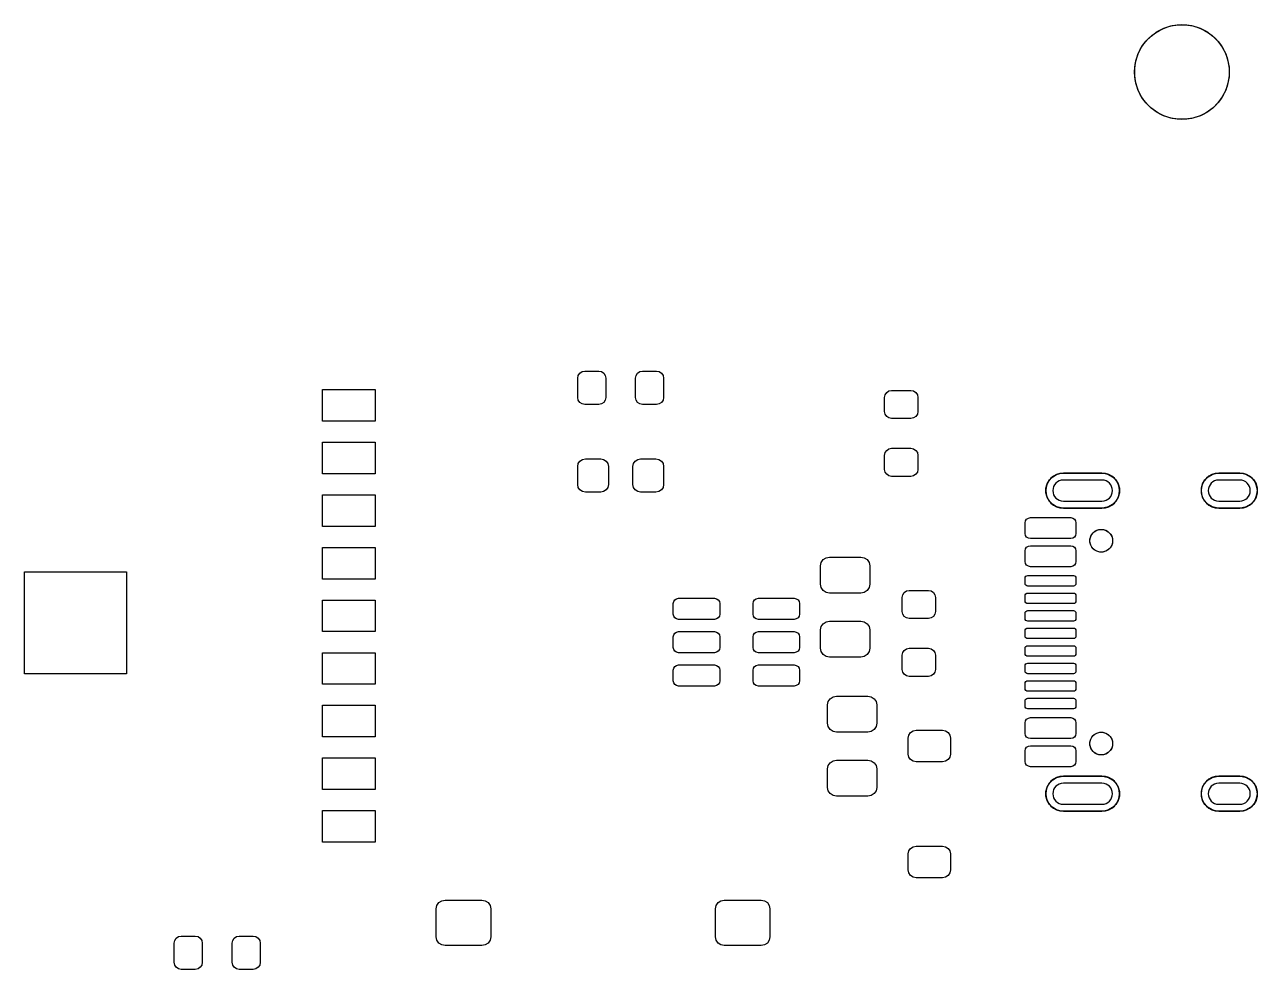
# Model space of a CAD drawing. Header units: millimetres. Extents: x 102 to 178.7, y -160.9 to -102.2.
# Drawn here: x 143.51 to 178.65, y -129.07 to -102.15 of the extents above; entities that cross this region are included whole.
import ezdxf

# ---------------------------------------------------------------- set-up
doc = ezdxf.new("R2010")
doc.units = ezdxf.units.MM
doc.layers.add('F.Mask', color=253, linetype='CONTINUOUS', true_color=0xa89984)

msp = doc.modelspace()

# ---------------------------------------------------------------- linework, layer by layer
at = {"layer": 'F.Mask', "linetype": 'CONTINUOUS'}
for p, q in [((175.794627, -102.348936), (175.983377, -102.252763)), ((175.983377, -102.252763), (176.184849, -102.187301)), ((176.184849, -102.187301), (176.39408, -102.154162)), ((176.39408, -102.154162), (176.60592, -102.154162)), ((176.60592, -102.154162), (176.815151, -102.187301)), ((176.815151, -102.187301), (177.016623, -102.252763)), ((177.016623, -102.252763), (177.205373, -102.348936)), ((175.473452, -102.623245), (175.623245, -102.473452)), ((175.623245, -102.473452), (175.794627, -102.348936)), ((177.205373, -102.348936), (177.376755, -102.473452)), ((177.376755, -102.473452), (177.526548, -102.623245)), ((175.252763, -102.983377), (175.348936, -102.794627)), ((175.348936, -102.794627), (175.473452, -102.623245)), ((177.526548, -102.623245), (177.651064, -102.794627)), ((177.651064, -102.794627), (177.747237, -102.983377)), ((175.154162, -103.39408), (175.187301, -103.184849)), ((175.187301, -103.184849), (175.252763, -102.983377)), ((177.747237, -102.983377), (177.812699, -103.184849)), ((177.812699, -103.184849), (177.845838, -103.39408)), ((175.154162, -103.60592), (175.154162, -103.39408)), ((175.187301, -103.815151), (175.154162, -103.60592)), ((177.845838, -103.60592), (177.812699, -103.815151)), ((177.845838, -103.39408), (177.845838, -103.60592)), ((175.252763, -104.016623), (175.187301, -103.815151)), ((177.812699, -103.815151), (177.747237, -104.016623)), ((175.348936, -104.205373), (175.252763, -104.016623)), ((175.473452, -104.376755), (175.348936, -104.205373)), ((177.651064, -104.205373), (177.526548, -104.376755)), ((177.747237, -104.016623), (177.651064, -104.205373)), ((175.623245, -104.526548), (175.473452, -104.376755)), ((175.794627, -104.651064), (175.623245, -104.526548)), ((175.983377, -104.747237), (175.794627, -104.651064)), ((177.205373, -104.651064), (177.016623, -104.747237)), ((177.376755, -104.526548), (177.205373, -104.651064)), ((177.526548, -104.376755), (177.376755, -104.526548)), ((176.184849, -104.812699), (175.983377, -104.747237)), ((176.39408, -104.845838), (176.184849, -104.812699)), ((176.60592, -104.845838), (176.39408, -104.845838)), ((176.815151, -104.812699), (176.60592, -104.845838)), ((177.016623, -104.747237), (176.815151, -104.812699)), ((159.290224, -112.148463), (159.333579, -112.083579)), ((159.333579, -112.083579), (159.398463, -112.040224)), ((159.398463, -112.040224), (159.475, -112.025)), ((159.475, -112.025), (159.875, -112.025)), ((159.875, -112.025), (159.951537, -112.040224)), ((159.951537, -112.040224), (160.016421, -112.083579)), ((160.016421, -112.083579), (160.059776, -112.148463)), ((160.940224, -112.148463), (160.983579, -112.083579)), ((160.983579, -112.083579), (161.048463, -112.040224)), ((161.048463, -112.040224), (161.125, -112.025)), ((161.125, -112.025), (161.525, -112.025)), ((161.525, -112.025), (161.601537, -112.040224)), ((161.601537, -112.040224), (161.666421, -112.083579)), ((161.666421, -112.083579), (161.709776, -112.148463)), ((159.275, -112.225), (159.290224, -112.148463)), ((159.275, -112.775), (159.275, -112.225)), ((160.059776, -112.148463), (160.075, -112.225)), ((160.075, -112.225), (160.075, -112.775)), ((160.925, -112.225), (160.940224, -112.148463)), ((160.925, -112.775), (160.925, -112.225)), ((161.709776, -112.148463), (161.725, -112.225)), ((161.725, -112.225), (161.725, -112.775)), ((152, -113.45), (152, -112.55)), ((152, -112.55), (153.5, -112.55)), ((153.5, -112.55), (153.5, -113.45)), ((159.290224, -112.851537), (159.275, -112.775)), ((160.075, -112.775), (160.059776, -112.851537)), ((160.940224, -112.851537), (160.925, -112.775)), ((161.725, -112.775), (161.709776, -112.851537)), ((168.025, -112.775), (168.040224, -112.698463)), ((168.025, -113.175), (168.025, -112.775)), ((168.040224, -112.698463), (168.083579, -112.633579)), ((168.083579, -112.633579), (168.148463, -112.590224)), ((168.148463, -112.590224), (168.225, -112.575)), ((168.225, -112.575), (168.775, -112.575)), ((168.775, -112.575), (168.851537, -112.590224)), ((168.851537, -112.590224), (168.916421, -112.633579)), ((168.916421, -112.633579), (168.959776, -112.698463)), ((168.959776, -112.698463), (168.975, -112.775)), ((168.975, -112.775), (168.975, -113.175)), ((159.333579, -112.916421), (159.290224, -112.851537)), ((159.398463, -112.959776), (159.333579, -112.916421)), ((159.475, -112.975), (159.398463, -112.959776)), ((159.875, -112.975), (159.475, -112.975)), ((159.951537, -112.959776), (159.875, -112.975)), ((160.016421, -112.916421), (159.951537, -112.959776)), ((160.059776, -112.851537), (160.016421, -112.916421)), ((160.983579, -112.916421), (160.940224, -112.851537)), ((161.048463, -112.959776), (160.983579, -112.916421)), ((161.125, -112.975), (161.048463, -112.959776)), ((161.525, -112.975), (161.125, -112.975)), ((161.601537, -112.959776), (161.525, -112.975)), ((161.666421, -112.916421), (161.601537, -112.959776)), ((161.709776, -112.851537), (161.666421, -112.916421)), ((153.5, -113.45), (152, -113.45)), ((168.040224, -113.251537), (168.025, -113.175)), ((168.083579, -113.316421), (168.040224, -113.251537)), ((168.148463, -113.359776), (168.083579, -113.316421)), ((168.225, -113.375), (168.148463, -113.359776)), ((168.775, -113.375), (168.225, -113.375)), ((168.851537, -113.359776), (168.775, -113.375)), ((168.916421, -113.316421), (168.851537, -113.359776)), ((168.959776, -113.251537), (168.916421, -113.316421)), ((168.975, -113.175), (168.959776, -113.251537)), ((152, -114.95), (152, -114.05)), ((152, -114.05), (153.5, -114.05)), ((153.5, -114.05), (153.5, -114.95)), ((159.33907, -114.58907), (159.410038, -114.541651)), ((159.410038, -114.541651), (159.49375, -114.525)), ((159.49375, -114.525), (159.93125, -114.525)), ((159.93125, -114.525), (160.014962, -114.541651)), ((160.014962, -114.541651), (160.08593, -114.58907)), ((160.91407, -114.58907), (160.985038, -114.541651)), ((160.985038, -114.541651), (161.06875, -114.525)), ((161.06875, -114.525), (161.50625, -114.525)), ((161.50625, -114.525), (161.589962, -114.541651)), ((161.589962, -114.541651), (161.66093, -114.58907)), ((168.025, -114.425), (168.040224, -114.348463)), ((168.025, -114.825), (168.025, -114.425)), ((168.040224, -114.348463), (168.083579, -114.283579)), ((168.083579, -114.283579), (168.148463, -114.240224)), ((168.148463, -114.240224), (168.225, -114.225)), ((168.225, -114.225), (168.775, -114.225)), ((168.775, -114.225), (168.851537, -114.240224)), ((168.851537, -114.240224), (168.916421, -114.283579)), ((168.916421, -114.283579), (168.959776, -114.348463)), ((168.959776, -114.348463), (168.975, -114.425)), ((168.975, -114.425), (168.975, -114.825)), ((159.275, -114.74375), (159.291651, -114.660038)), ((159.275, -115.25625), (159.275, -114.74375)), ((159.291651, -114.660038), (159.33907, -114.58907)), ((160.08593, -114.58907), (160.133349, -114.660038)), ((160.133349, -114.660038), (160.15, -114.74375)), ((160.15, -114.74375), (160.15, -115.25625)), ((160.85, -114.74375), (160.866651, -114.660038)), ((160.85, -115.25625), (160.85, -114.74375)), ((160.866651, -114.660038), (160.91407, -114.58907)), ((161.66093, -114.58907), (161.708349, -114.660038)), ((161.708349, -114.660038), (161.725, -114.74375)), ((161.725, -114.74375), (161.725, -115.25625)), ((168.040224, -114.901537), (168.025, -114.825)), ((168.083579, -114.966421), (168.040224, -114.901537)), ((168.959776, -114.901537), (168.916421, -114.966421)), ((168.975, -114.825), (168.959776, -114.901537)), ((153.5, -114.95), (152, -114.95)), ((159.291651, -115.339962), (159.275, -115.25625)), ((160.15, -115.25625), (160.133349, -115.339962)), ((160.866651, -115.339962), (160.85, -115.25625)), ((161.725, -115.25625), (161.708349, -115.339962)), ((168.148463, -115.009776), (168.083579, -114.966421)), ((168.225, -115.025), (168.148463, -115.009776)), ((168.775, -115.025), (168.225, -115.025)), ((168.851537, -115.009776), (168.775, -115.025)), ((168.916421, -114.966421), (168.851537, -115.009776)), ((172.624278, -115.364737), (172.65806, -115.238658)), ((172.65806, -115.238658), (172.723323, -115.125619)), ((172.723323, -115.125619), (172.815619, -115.033323)), ((172.815619, -115.033323), (172.928658, -114.96806)), ((172.928658, -114.96806), (173.054737, -114.934278)), ((173.054737, -114.934278), (173.12, -114.93)), ((173.12, -114.93), (174.22, -114.93)), ((174.22, -114.93), (173.12, -114.93)), ((174.22, -115.13), (173.12, -115.13)), ((174.22, -114.93), (174.285263, -114.934278)), ((174.285263, -114.934278), (174.411342, -114.96806)), ((174.411342, -114.96806), (174.524381, -115.033323)), ((174.524381, -115.033323), (174.616677, -115.125619)), ((174.616677, -115.125619), (174.68194, -115.238658)), ((174.68194, -115.238658), (174.715722, -115.364737)), ((177.054278, -115.364737), (177.08806, -115.238658)), ((177.08806, -115.238658), (177.153323, -115.125619)), ((177.153323, -115.125619), (177.245619, -115.033323)), ((177.245619, -115.033323), (177.358658, -114.96806)), ((177.358658, -114.96806), (177.484737, -114.934278)), ((177.484737, -114.934278), (177.55, -114.93)), ((177.55, -114.93), (178.15, -114.93)), ((178.15, -114.93), (177.55, -114.93)), ((178.15, -115.13), (177.55, -115.13)), ((178.15, -114.93), (178.215263, -114.934278)), ((178.215263, -114.934278), (178.341342, -114.96806)), ((178.341342, -114.96806), (178.454381, -115.033323)), ((178.454381, -115.033323), (178.546677, -115.125619)), ((178.546677, -115.125619), (178.61194, -115.238658)), ((178.61194, -115.238658), (178.645722, -115.364737)), ((152, -116.45), (152, -115.55)), ((152, -115.55), (153.5, -115.55)), ((153.5, -115.55), (153.5, -116.45)), ((159.33907, -115.41093), (159.291651, -115.339962)), ((159.410038, -115.458349), (159.33907, -115.41093)), ((159.49375, -115.475), (159.410038, -115.458349)), ((159.93125, -115.475), (159.49375, -115.475)), ((160.014962, -115.458349), (159.93125, -115.475)), ((160.08593, -115.41093), (160.014962, -115.458349)), ((160.133349, -115.339962), (160.08593, -115.41093)), ((160.91407, -115.41093), (160.866651, -115.339962)), ((160.985038, -115.458349), (160.91407, -115.41093)), ((161.06875, -115.475), (160.985038, -115.458349)), ((161.50625, -115.475), (161.06875, -115.475)), ((161.589962, -115.458349), (161.50625, -115.475)), ((161.66093, -115.41093), (161.589962, -115.458349)), ((161.708349, -115.339962), (161.66093, -115.41093)), ((172.624278, -115.495263), (172.624278, -115.364737)), ((172.65806, -115.621342), (172.624278, -115.495263)), ((174.715722, -115.495263), (174.68194, -115.621342)), ((174.715722, -115.364737), (174.715722, -115.495263)), ((177.054278, -115.495263), (177.054278, -115.364737)), ((177.08806, -115.621342), (177.054278, -115.495263)), ((178.645722, -115.495263), (178.61194, -115.621342)), ((178.645722, -115.364737), (178.645722, -115.495263)), ((172.723323, -115.734381), (172.65806, -115.621342)), ((172.815619, -115.826677), (172.723323, -115.734381)), ((172.928658, -115.89194), (172.815619, -115.826677)), ((173.054737, -115.925722), (172.928658, -115.89194)), ((173.12, -115.93), (173.054737, -115.925722)), ((173.12, -115.73), (174.22, -115.73)), ((174.22, -115.93), (173.12, -115.93)), ((173.12, -115.93), (174.22, -115.93)), ((174.285263, -115.925722), (174.22, -115.93)), ((174.411342, -115.89194), (174.285263, -115.925722)), ((174.524381, -115.826677), (174.411342, -115.89194)), ((174.616677, -115.734381), (174.524381, -115.826677)), ((174.68194, -115.621342), (174.616677, -115.734381)), ((177.153323, -115.734381), (177.08806, -115.621342)), ((177.245619, -115.826677), (177.153323, -115.734381)), ((177.358658, -115.89194), (177.245619, -115.826677)), ((177.484737, -115.925722), (177.358658, -115.89194)), ((177.55, -115.93), (177.484737, -115.925722)), ((177.55, -115.73), (178.15, -115.73)), ((178.15, -115.93), (177.55, -115.93)), ((177.55, -115.93), (178.15, -115.93)), ((178.215263, -115.925722), (178.15, -115.93)), ((178.341342, -115.89194), (178.215263, -115.925722)), ((178.454381, -115.826677), (178.341342, -115.89194)), ((178.546677, -115.734381), (178.454381, -115.826677)), ((178.61194, -115.621342), (178.546677, -115.734381)), ((172.03, -116.35), (172.041418, -116.292597)), ((172.041418, -116.292597), (172.073934, -116.243934)), ((172.073934, -116.243934), (172.122597, -116.211418)), ((172.122597, -116.211418), (172.18, -116.2)), ((172.18, -116.2), (173.33, -116.2)), ((173.33, -116.2), (173.387403, -116.211418)), ((173.387403, -116.211418), (173.436066, -116.243934)), ((173.436066, -116.243934), (173.468582, -116.292597)), ((173.468582, -116.292597), (173.48, -116.35)), ((153.5, -116.45), (152, -116.45)), ((172.03, -116.65), (172.03, -116.35)), ((172.041418, -116.707403), (172.03, -116.65)), ((173.48, -116.65), (173.468582, -116.707403)), ((173.48, -116.35), (173.48, -116.65)), ((173.899739, -116.735628), (173.94216, -116.662153)), ((173.94216, -116.662153), (174.002153, -116.60216)), ((174.002153, -116.60216), (174.075628, -116.559739)), ((174.075628, -116.559739), (174.157579, -116.53778)), ((174.157579, -116.53778), (174.242421, -116.53778)), ((174.242421, -116.53778), (174.324372, -116.559739)), ((174.324372, -116.559739), (174.397847, -116.60216)), ((174.397847, -116.60216), (174.45784, -116.662153)), ((174.45784, -116.662153), (174.500261, -116.735628)), ((172.073934, -116.756066), (172.041418, -116.707403)), ((172.122597, -116.788582), (172.073934, -116.756066)), ((172.073934, -117.043934), (172.122597, -117.011418)), ((172.18, -116.8), (172.122597, -116.788582)), ((172.122597, -117.011418), (172.18, -117)), ((173.33, -116.8), (172.18, -116.8)), ((172.18, -117), (173.33, -117)), ((173.387403, -116.788582), (173.33, -116.8)), ((173.33, -117), (173.387403, -117.011418)), ((173.436066, -116.756066), (173.387403, -116.788582)), ((173.387403, -117.011418), (173.436066, -117.043934)), ((173.468582, -116.707403), (173.436066, -116.756066)), ((173.87778, -116.817579), (173.899739, -116.735628)), ((173.87778, -116.902421), (173.87778, -116.817579)), ((173.899739, -116.984372), (173.87778, -116.902421)), ((173.94216, -117.057847), (173.899739, -116.984372)), ((174.500261, -116.984372), (174.45784, -117.057847)), ((174.500261, -116.735628), (174.52222, -116.817579)), ((174.52222, -116.902421), (174.500261, -116.984372)), ((174.52222, -116.817579), (174.52222, -116.902421)), ((152, -117.95), (152, -117.05)), ((152, -117.05), (153.5, -117.05)), ((153.5, -117.05), (153.5, -117.95)), ((166.273223, -117.398223), (166.354329, -117.34403)), ((166.354329, -117.34403), (166.45, -117.325)), ((166.45, -117.325), (167.35, -117.325)), ((167.35, -117.325), (167.445671, -117.34403)), ((167.445671, -117.34403), (167.526777, -117.398223)), ((172.03, -117.15), (172.041418, -117.092597)), ((172.03, -117.45), (172.03, -117.15)), ((172.041418, -117.092597), (172.073934, -117.043934)), ((173.436066, -117.043934), (173.468582, -117.092597)), ((173.468582, -117.092597), (173.48, -117.15)), ((173.48, -117.15), (173.48, -117.45)), ((174.002153, -117.11784), (173.94216, -117.057847)), ((174.075628, -117.160261), (174.002153, -117.11784)), ((174.157579, -117.18222), (174.075628, -117.160261)), ((174.242421, -117.18222), (174.157579, -117.18222)), ((174.324372, -117.160261), (174.242421, -117.18222)), ((174.397847, -117.11784), (174.324372, -117.160261)), ((174.45784, -117.057847), (174.397847, -117.11784)), ((166.2, -117.575), (166.21903, -117.479329)), ((166.2, -118.1), (166.2, -117.575)), ((166.21903, -117.479329), (166.273223, -117.398223)), ((167.526777, -117.398223), (167.58097, -117.479329)), ((167.58097, -117.479329), (167.6, -117.575)), ((167.6, -117.575), (167.6, -118.1)), ((172.041418, -117.507403), (172.03, -117.45)), ((172.073934, -117.556066), (172.041418, -117.507403)), ((172.122597, -117.588582), (172.073934, -117.556066)), ((172.18, -117.6), (172.122597, -117.588582)), ((173.33, -117.6), (172.18, -117.6)), ((173.387403, -117.588582), (173.33, -117.6)), ((173.436066, -117.556066), (173.387403, -117.588582)), ((173.468582, -117.507403), (173.436066, -117.556066)), ((173.48, -117.45), (173.468582, -117.507403)), ((143.51, -120.65), (143.51, -117.75)), ((143.51, -117.75), (146.41, -117.75)), ((146.41, -117.75), (146.41, -120.65)), ((153.5, -117.95), (152, -117.95)), ((172.03, -117.925), (172.035709, -117.896299)), ((172.03, -118.075), (172.03, -117.925)), ((172.035709, -117.896299), (172.051967, -117.871967)), ((172.051967, -117.871967), (172.076299, -117.855709)), ((172.076299, -117.855709), (172.105, -117.85)), ((172.105, -117.85), (173.405, -117.85)), ((173.405, -117.85), (173.433701, -117.855709)), ((173.433701, -117.855709), (173.458033, -117.871967)), ((173.458033, -117.871967), (173.474291, -117.896299)), ((173.474291, -117.896299), (173.48, -117.925)), ((173.48, -117.925), (173.48, -118.075)), ((166.21903, -118.195671), (166.2, -118.1)), ((166.273223, -118.276777), (166.21903, -118.195671)), ((166.354329, -118.33097), (166.273223, -118.276777)), ((166.45, -118.35), (166.354329, -118.33097)), ((167.35, -118.35), (166.45, -118.35)), ((167.445671, -118.33097), (167.35, -118.35)), ((167.526777, -118.276777), (167.445671, -118.33097)), ((167.58097, -118.195671), (167.526777, -118.276777)), ((167.6, -118.1), (167.58097, -118.195671)), ((168.525, -118.475), (168.540224, -118.398463)), ((168.540224, -118.398463), (168.583579, -118.333579)), ((168.583579, -118.333579), (168.648463, -118.290224)), ((168.648463, -118.290224), (168.725, -118.275)), ((168.725, -118.275), (169.275, -118.275)), ((169.275, -118.275), (169.351537, -118.290224)), ((169.351537, -118.290224), (169.416421, -118.333579)), ((169.416421, -118.333579), (169.459776, -118.398463)), ((169.459776, -118.398463), (169.475, -118.475)), ((172.035709, -118.103701), (172.03, -118.075)), ((172.03, -118.425), (172.035709, -118.396299)), ((172.051967, -118.128033), (172.035709, -118.103701)), ((172.035709, -118.396299), (172.051967, -118.371967)), ((172.076299, -118.144291), (172.051967, -118.128033)), ((172.051967, -118.371967), (172.076299, -118.355709)), ((172.105, -118.15), (172.076299, -118.144291)), ((172.076299, -118.355709), (172.105, -118.35)), ((173.405, -118.15), (172.105, -118.15)), ((172.105, -118.35), (173.405, -118.35)), ((173.433701, -118.144291), (173.405, -118.15)), ((173.405, -118.35), (173.433701, -118.355709)), ((173.458033, -118.128033), (173.433701, -118.144291)), ((173.433701, -118.355709), (173.458033, -118.371967)), ((173.474291, -118.103701), (173.458033, -118.128033)), ((173.458033, -118.371967), (173.474291, -118.396299)), ((173.48, -118.075), (173.474291, -118.103701)), ((173.474291, -118.396299), (173.48, -118.425)), ((152, -119.45), (152, -118.55)), ((152, -118.55), (153.5, -118.55)), ((153.5, -118.55), (153.5, -119.45)), ((162, -118.65), (162.011418, -118.592597)), ((162, -118.95), (162, -118.65)), ((162.011418, -118.592597), (162.043934, -118.543934)), ((162.043934, -118.543934), (162.092597, -118.511418)), ((162.092597, -118.511418), (162.15, -118.5)), ((162.15, -118.5), (163.175, -118.5)), ((163.175, -118.5), (163.232403, -118.511418)), ((163.232403, -118.511418), (163.281066, -118.543934)), ((163.281066, -118.543934), (163.313582, -118.592597)), ((163.313582, -118.592597), (163.325, -118.65)), ((163.325, -118.65), (163.325, -118.95)), ((164.275, -118.65), (164.286418, -118.592597)), ((164.275, -118.95), (164.275, -118.65)), ((164.286418, -118.592597), (164.318934, -118.543934)), ((164.318934, -118.543934), (164.367597, -118.511418)), ((164.367597, -118.511418), (164.425, -118.5)), ((164.425, -118.5), (165.45, -118.5)), ((165.45, -118.5), (165.507403, -118.511418)), ((165.507403, -118.511418), (165.556066, -118.543934)), ((165.556066, -118.543934), (165.588582, -118.592597)), ((165.588582, -118.592597), (165.6, -118.65)), ((165.6, -118.65), (165.6, -118.95)), ((168.525, -118.875), (168.525, -118.475)), ((169.475, -118.475), (169.475, -118.875)), ((172.03, -118.575), (172.03, -118.425)), ((172.035709, -118.603701), (172.03, -118.575)), ((172.051967, -118.628033), (172.035709, -118.603701)), ((172.076299, -118.644291), (172.051967, -118.628033)), ((172.105, -118.65), (172.076299, -118.644291)), ((173.405, -118.65), (172.105, -118.65)), ((173.433701, -118.644291), (173.405, -118.65)), ((173.458033, -118.628033), (173.433701, -118.644291)), ((173.474291, -118.603701), (173.458033, -118.628033)), ((173.48, -118.575), (173.474291, -118.603701)), ((173.48, -118.425), (173.48, -118.575)), ((162.011418, -119.007403), (162, -118.95)), ((162.043934, -119.056066), (162.011418, -119.007403)), ((162.092597, -119.088582), (162.043934, -119.056066)), ((162.15, -119.1), (162.092597, -119.088582)), ((163.175, -119.1), (162.15, -119.1)), ((163.232403, -119.088582), (163.175, -119.1)), ((163.281066, -119.056066), (163.232403, -119.088582)), ((163.313582, -119.007403), (163.281066, -119.056066)), ((163.325, -118.95), (163.313582, -119.007403)), ((164.286418, -119.007403), (164.275, -118.95)), ((164.318934, -119.056066), (164.286418, -119.007403)), ((164.367597, -119.088582), (164.318934, -119.056066)), ((164.425, -119.1), (164.367597, -119.088582)), ((165.45, -119.1), (164.425, -119.1)), ((165.507403, -119.088582), (165.45, -119.1)), ((165.556066, -119.056066), (165.507403, -119.088582)), ((165.588582, -119.007403), (165.556066, -119.056066)), ((165.6, -118.95), (165.588582, -119.007403)), ((168.540224, -118.951537), (168.525, -118.875)), ((168.583579, -119.016421), (168.540224, -118.951537)), ((168.648463, -119.059776), (168.583579, -119.016421)), ((168.725, -119.075), (168.648463, -119.059776)), ((169.275, -119.075), (168.725, -119.075)), ((169.351537, -119.059776), (169.275, -119.075)), ((169.416421, -119.016421), (169.351537, -119.059776)), ((169.459776, -118.951537), (169.416421, -119.016421)), ((169.475, -118.875), (169.459776, -118.951537)), ((172.03, -118.925), (172.035709, -118.896299)), ((172.03, -119.075), (172.03, -118.925)), ((172.035709, -119.103701), (172.03, -119.075)), ((172.035709, -118.896299), (172.051967, -118.871967)), ((172.051967, -119.128033), (172.035709, -119.103701)), ((172.051967, -118.871967), (172.076299, -118.855709)), ((172.076299, -118.855709), (172.105, -118.85)), ((172.105, -118.85), (173.405, -118.85)), ((173.405, -118.85), (173.433701, -118.855709)), ((173.433701, -118.855709), (173.458033, -118.871967)), ((173.458033, -118.871967), (173.474291, -118.896299)), ((173.474291, -119.103701), (173.458033, -119.128033)), ((173.474291, -118.896299), (173.48, -118.925)), ((173.48, -119.075), (173.474291, -119.103701)), ((173.48, -118.925), (173.48, -119.075)), ((153.5, -119.45), (152, -119.45)), ((162.043934, -119.493934), (162.092597, -119.461418)), ((162.092597, -119.461418), (162.15, -119.45)), ((162.15, -119.45), (163.175, -119.45)), ((163.175, -119.45), (163.232403, -119.461418)), ((163.232403, -119.461418), (163.281066, -119.493934)), ((164.318934, -119.493934), (164.367597, -119.461418)), ((164.367597, -119.461418), (164.425, -119.45)), ((164.425, -119.45), (165.45, -119.45)), ((165.45, -119.45), (165.507403, -119.461418)), ((165.507403, -119.461418), (165.556066, -119.493934)), ((166.2, -119.4), (166.21903, -119.304329)), ((166.2, -119.925), (166.2, -119.4)), ((166.21903, -119.304329), (166.273223, -119.223223)), ((166.273223, -119.223223), (166.354329, -119.16903)), ((166.354329, -119.16903), (166.45, -119.15)), ((166.45, -119.15), (167.35, -119.15)), ((167.35, -119.15), (167.445671, -119.16903)), ((167.445671, -119.16903), (167.526777, -119.223223)), ((167.526777, -119.223223), (167.58097, -119.304329)), ((167.58097, -119.304329), (167.6, -119.4)), ((167.6, -119.4), (167.6, -119.925)), ((172.03, -119.425), (172.035709, -119.396299)), ((172.03, -119.575), (172.03, -119.425)), ((172.035709, -119.396299), (172.051967, -119.371967)), ((172.076299, -119.144291), (172.051967, -119.128033)), ((172.051967, -119.371967), (172.076299, -119.355709)), ((172.105, -119.15), (172.076299, -119.144291)), ((172.076299, -119.355709), (172.105, -119.35)), ((173.405, -119.15), (172.105, -119.15)), ((172.105, -119.35), (173.405, -119.35)), ((173.433701, -119.144291), (173.405, -119.15)), ((173.405, -119.35), (173.433701, -119.355709)), ((173.458033, -119.128033), (173.433701, -119.144291)), ((173.433701, -119.355709), (173.458033, -119.371967)), ((173.458033, -119.371967), (173.474291, -119.396299)), ((173.474291, -119.396299), (173.48, -119.425)), ((173.48, -119.425), (173.48, -119.575)), ((162, -119.6), (162.011418, -119.542597)), ((162, -119.9), (162, -119.6)), ((162.011418, -119.542597), (162.043934, -119.493934)), ((163.281066, -119.493934), (163.313582, -119.542597)), ((163.313582, -119.542597), (163.325, -119.6)), ((163.325, -119.6), (163.325, -119.9)), ((164.275, -119.6), (164.286418, -119.542597)), ((164.275, -119.9), (164.275, -119.6)), ((164.286418, -119.542597), (164.318934, -119.493934)), ((165.556066, -119.493934), (165.588582, -119.542597)), ((165.588582, -119.542597), (165.6, -119.6)), ((165.6, -119.6), (165.6, -119.9)), ((172.035709, -119.603701), (172.03, -119.575)), ((172.051967, -119.628033), (172.035709, -119.603701)), ((172.076299, -119.644291), (172.051967, -119.628033)), ((172.105, -119.65), (172.076299, -119.644291)), ((173.405, -119.65), (172.105, -119.65)), ((173.433701, -119.644291), (173.405, -119.65)), ((173.458033, -119.628033), (173.433701, -119.644291)), ((173.474291, -119.603701), (173.458033, -119.628033)), ((173.48, -119.575), (173.474291, -119.603701)), ((152, -120.95), (152, -120.05)), ((152, -120.05), (153.5, -120.05)), ((153.5, -120.05), (153.5, -120.95)), ((162.011418, -119.957403), (162, -119.9)), ((162.043934, -120.006066), (162.011418, -119.957403)), ((162.092597, -120.038582), (162.043934, -120.006066)), ((162.15, -120.05), (162.092597, -120.038582)), ((163.175, -120.05), (162.15, -120.05)), ((163.232403, -120.038582), (163.175, -120.05)), ((163.281066, -120.006066), (163.232403, -120.038582)), ((163.313582, -119.957403), (163.281066, -120.006066)), ((163.325, -119.9), (163.313582, -119.957403)), ((164.286418, -119.957403), (164.275, -119.9)), ((164.318934, -120.006066), (164.286418, -119.957403)), ((164.367597, -120.038582), (164.318934, -120.006066)), ((164.425, -120.05), (164.367597, -120.038582)), ((165.45, -120.05), (164.425, -120.05)), ((165.507403, -120.038582), (165.45, -120.05)), ((165.556066, -120.006066), (165.507403, -120.038582)), ((165.588582, -119.957403), (165.556066, -120.006066)), ((165.6, -119.9), (165.588582, -119.957403)), ((166.21903, -120.020671), (166.2, -119.925)), ((166.273223, -120.101777), (166.21903, -120.020671)), ((166.354329, -120.15597), (166.273223, -120.101777)), ((166.45, -120.175), (166.354329, -120.15597)), ((167.35, -120.175), (166.45, -120.175)), ((167.445671, -120.15597), (167.35, -120.175)), ((167.526777, -120.101777), (167.445671, -120.15597)), ((167.58097, -120.020671), (167.526777, -120.101777)), ((167.6, -119.925), (167.58097, -120.020671)), ((168.525, -120.125), (168.540224, -120.048463)), ((168.525, -120.525), (168.525, -120.125)), ((168.540224, -120.048463), (168.583579, -119.983579)), ((168.583579, -119.983579), (168.648463, -119.940224)), ((168.648463, -119.940224), (168.725, -119.925)), ((168.725, -119.925), (169.275, -119.925)), ((169.275, -119.925), (169.351537, -119.940224)), ((169.351537, -119.940224), (169.416421, -119.983579)), ((169.416421, -119.983579), (169.459776, -120.048463)), ((169.459776, -120.048463), (169.475, -120.125)), ((169.475, -120.125), (169.475, -120.525)), ((172.03, -119.925), (172.035709, -119.896299)), ((172.03, -120.075), (172.03, -119.925)), ((172.035709, -120.103701), (172.03, -120.075)), ((172.035709, -119.896299), (172.051967, -119.871967)), ((172.051967, -120.128033), (172.035709, -120.103701)), ((172.051967, -119.871967), (172.076299, -119.855709)), ((172.076299, -120.144291), (172.051967, -120.128033)), ((172.076299, -119.855709), (172.105, -119.85)), ((172.105, -120.15), (172.076299, -120.144291)), ((172.105, -119.85), (173.405, -119.85)), ((173.405, -120.15), (172.105, -120.15)), ((173.405, -119.85), (173.433701, -119.855709)), ((173.433701, -120.144291), (173.405, -120.15)), ((173.433701, -119.855709), (173.458033, -119.871967)), ((173.458033, -120.128033), (173.433701, -120.144291)), ((173.458033, -119.871967), (173.474291, -119.896299)), ((173.474291, -120.103701), (173.458033, -120.128033)), ((173.474291, -119.896299), (173.48, -119.925)), ((173.48, -120.075), (173.474291, -120.103701)), ((173.48, -119.925), (173.48, -120.075)), ((162, -120.55), (162.011418, -120.492597)), ((162.011418, -120.492597), (162.043934, -120.443934)), ((162.043934, -120.443934), (162.092597, -120.411418)), ((162.092597, -120.411418), (162.15, -120.4)), ((162.15, -120.4), (163.175, -120.4)), ((163.175, -120.4), (163.232403, -120.411418)), ((163.232403, -120.411418), (163.281066, -120.443934)), ((163.281066, -120.443934), (163.313582, -120.492597)), ((163.313582, -120.492597), (163.325, -120.55)), ((164.275, -120.55), (164.286418, -120.492597)), ((164.286418, -120.492597), (164.318934, -120.443934)), ((164.318934, -120.443934), (164.367597, -120.411418)), ((164.367597, -120.411418), (164.425, -120.4)), ((164.425, -120.4), (165.45, -120.4)), ((165.45, -120.4), (165.507403, -120.411418)), ((165.507403, -120.411418), (165.556066, -120.443934)), ((165.556066, -120.443934), (165.588582, -120.492597)), ((165.588582, -120.492597), (165.6, -120.55)), ((168.540224, -120.601537), (168.525, -120.525)), ((169.475, -120.525), (169.459776, -120.601537)), ((172.03, -120.425), (172.035709, -120.396299)), ((172.03, -120.575), (172.03, -120.425)), ((172.035709, -120.396299), (172.051967, -120.371967)), ((172.051967, -120.371967), (172.076299, -120.355709)), ((172.076299, -120.355709), (172.105, -120.35)), ((172.105, -120.35), (173.405, -120.35)), ((173.405, -120.35), (173.433701, -120.355709)), ((173.433701, -120.355709), (173.458033, -120.371967)), ((173.458033, -120.371967), (173.474291, -120.396299)), ((173.474291, -120.396299), (173.48, -120.425)), ((173.48, -120.425), (173.48, -120.575)), ((146.41, -120.65), (143.51, -120.65)), ((162, -120.85), (162, -120.55)), ((162.011418, -120.907403), (162, -120.85)), ((163.325, -120.85), (163.313582, -120.907403)), ((163.325, -120.55), (163.325, -120.85)), ((164.275, -120.85), (164.275, -120.55)), ((164.286418, -120.907403), (164.275, -120.85)), ((165.6, -120.85), (165.588582, -120.907403)), ((165.6, -120.55), (165.6, -120.85)), ((168.583579, -120.666421), (168.540224, -120.601537)), ((168.648463, -120.709776), (168.583579, -120.666421)), ((168.725, -120.725), (168.648463, -120.709776)), ((169.275, -120.725), (168.725, -120.725)), ((169.351537, -120.709776), (169.275, -120.725)), ((169.416421, -120.666421), (169.351537, -120.709776)), ((169.459776, -120.601537), (169.416421, -120.666421)), ((172.035709, -120.603701), (172.03, -120.575)), ((172.051967, -120.628033), (172.035709, -120.603701)), ((172.035709, -120.896299), (172.051967, -120.871967)), ((172.076299, -120.644291), (172.051967, -120.628033)), ((172.051967, -120.871967), (172.076299, -120.855709)), ((172.105, -120.65), (172.076299, -120.644291)), ((172.076299, -120.855709), (172.105, -120.85)), ((173.405, -120.65), (172.105, -120.65)), ((172.105, -120.85), (173.405, -120.85)), ((173.433701, -120.644291), (173.405, -120.65)), ((173.405, -120.85), (173.433701, -120.855709)), ((173.458033, -120.628033), (173.433701, -120.644291)), ((173.433701, -120.855709), (173.458033, -120.871967)), ((173.474291, -120.603701), (173.458033, -120.628033)), ((173.458033, -120.871967), (173.474291, -120.896299)), ((173.48, -120.575), (173.474291, -120.603701)), ((153.5, -120.95), (152, -120.95)), ((162.043934, -120.956066), (162.011418, -120.907403)), ((162.092597, -120.988582), (162.043934, -120.956066)), ((162.15, -121), (162.092597, -120.988582)), ((163.175, -121), (162.15, -121)), ((163.232403, -120.988582), (163.175, -121)), ((163.281066, -120.956066), (163.232403, -120.988582)), ((163.313582, -120.907403), (163.281066, -120.956066)), ((164.318934, -120.956066), (164.286418, -120.907403)), ((164.367597, -120.988582), (164.318934, -120.956066)), ((164.425, -121), (164.367597, -120.988582)), ((165.45, -121), (164.425, -121)), ((165.507403, -120.988582), (165.45, -121)), ((165.556066, -120.956066), (165.507403, -120.988582)), ((165.588582, -120.907403), (165.556066, -120.956066)), ((172.03, -120.925), (172.035709, -120.896299)), ((172.03, -121.075), (172.03, -120.925)), ((172.035709, -121.103701), (172.03, -121.075)), ((172.051967, -121.128033), (172.035709, -121.103701)), ((172.076299, -121.144291), (172.051967, -121.128033)), ((172.105, -121.15), (172.076299, -121.144291)), ((173.405, -121.15), (172.105, -121.15)), ((173.433701, -121.144291), (173.405, -121.15)), ((173.458033, -121.128033), (173.433701, -121.144291)), ((173.474291, -121.103701), (173.458033, -121.128033)), ((173.474291, -120.896299), (173.48, -120.925)), ((173.48, -121.075), (173.474291, -121.103701)), ((173.48, -120.925), (173.48, -121.075)), ((152, -122.45), (152, -121.55)), ((152, -121.55), (153.5, -121.55)), ((153.5, -121.55), (153.5, -122.45)), ((166.4, -121.5375), (166.41903, -121.441829)), ((166.4, -122.0625), (166.4, -121.5375)), ((166.41903, -121.441829), (166.473223, -121.360723)), ((166.473223, -121.360723), (166.554329, -121.30653)), ((166.554329, -121.30653), (166.65, -121.2875)), ((166.65, -121.2875), (167.55, -121.2875)), ((167.55, -121.2875), (167.645671, -121.30653)), ((167.645671, -121.30653), (167.726777, -121.360723)), ((167.726777, -121.360723), (167.78097, -121.441829)), ((167.78097, -121.441829), (167.8, -121.5375)), ((167.8, -121.5375), (167.8, -122.0625)), ((172.03, -121.425), (172.035709, -121.396299)), ((172.03, -121.575), (172.03, -121.425)), ((172.035709, -121.603701), (172.03, -121.575)), ((172.035709, -121.396299), (172.051967, -121.371967)), ((172.051967, -121.371967), (172.076299, -121.355709)), ((172.076299, -121.355709), (172.105, -121.35)), ((172.105, -121.35), (173.405, -121.35)), ((173.405, -121.35), (173.433701, -121.355709)), ((173.433701, -121.355709), (173.458033, -121.371967)), ((173.458033, -121.371967), (173.474291, -121.396299)), ((173.474291, -121.396299), (173.48, -121.425)), ((173.48, -121.575), (173.474291, -121.603701)), ((173.48, -121.425), (173.48, -121.575)), ((172.051967, -121.628033), (172.035709, -121.603701)), ((172.076299, -121.644291), (172.051967, -121.628033)), ((172.073934, -121.943934), (172.122597, -121.911418)), ((172.105, -121.65), (172.076299, -121.644291)), ((173.405, -121.65), (172.105, -121.65)), ((172.122597, -121.911418), (172.18, -121.9)), ((172.18, -121.9), (173.33, -121.9)), ((173.33, -121.9), (173.387403, -121.911418)), ((173.387403, -121.911418), (173.436066, -121.943934)), ((173.433701, -121.644291), (173.405, -121.65)), ((173.458033, -121.628033), (173.433701, -121.644291)), ((173.474291, -121.603701), (173.458033, -121.628033)), ((166.41903, -122.158171), (166.4, -122.0625)), ((166.473223, -122.239277), (166.41903, -122.158171)), ((166.554329, -122.29347), (166.473223, -122.239277)), ((167.726777, -122.239277), (167.645671, -122.29347)), ((167.78097, -122.158171), (167.726777, -122.239277)), ((167.8, -122.0625), (167.78097, -122.158171)), ((168.765901, -122.328401), (168.838896, -122.279627)), ((168.838896, -122.279627), (168.925, -122.2625)), ((168.925, -122.2625), (169.675, -122.2625)), ((169.675, -122.2625), (169.761104, -122.279627)), ((169.761104, -122.279627), (169.834099, -122.328401)), ((172.03, -122.05), (172.041418, -121.992597)), ((172.03, -122.35), (172.03, -122.05)), ((172.041418, -121.992597), (172.073934, -121.943934)), ((173.436066, -121.943934), (173.468582, -121.992597)), ((173.468582, -121.992597), (173.48, -122.05)), ((173.48, -122.05), (173.48, -122.35)), ((153.5, -122.45), (152, -122.45)), ((166.65, -122.3125), (166.554329, -122.29347)), ((167.55, -122.3125), (166.65, -122.3125)), ((167.645671, -122.29347), (167.55, -122.3125)), ((168.7, -122.4875), (168.717127, -122.401396)), ((168.7, -122.9375), (168.7, -122.4875)), ((168.717127, -122.401396), (168.765901, -122.328401)), ((169.834099, -122.328401), (169.882873, -122.401396)), ((169.882873, -122.401396), (169.9, -122.4875)), ((169.9, -122.4875), (169.9, -122.9375)), ((172.041418, -122.407403), (172.03, -122.35)), ((172.073934, -122.456066), (172.041418, -122.407403)), ((172.122597, -122.488582), (172.073934, -122.456066)), ((172.18, -122.5), (172.122597, -122.488582)), ((173.33, -122.5), (172.18, -122.5)), ((173.387403, -122.488582), (173.33, -122.5)), ((173.436066, -122.456066), (173.387403, -122.488582)), ((173.468582, -122.407403), (173.436066, -122.456066)), ((173.48, -122.35), (173.468582, -122.407403)), ((173.87778, -122.597579), (173.899739, -122.515628)), ((173.87778, -122.682421), (173.87778, -122.597579)), ((173.899739, -122.515628), (173.94216, -122.442153)), ((173.94216, -122.442153), (174.002153, -122.38216)), ((174.002153, -122.38216), (174.075628, -122.339739)), ((174.075628, -122.339739), (174.157579, -122.31778)), ((174.157579, -122.31778), (174.242421, -122.31778)), ((174.242421, -122.31778), (174.324372, -122.339739)), ((174.324372, -122.339739), (174.397847, -122.38216)), ((174.397847, -122.38216), (174.45784, -122.442153)), ((174.45784, -122.442153), (174.500261, -122.515628)), ((174.500261, -122.515628), (174.52222, -122.597579)), ((174.52222, -122.597579), (174.52222, -122.682421)), ((168.717127, -123.023604), (168.7, -122.9375)), ((169.9, -122.9375), (169.882873, -123.023604)), ((172.03, -122.85), (172.041418, -122.792597)), ((172.03, -123.15), (172.03, -122.85)), ((172.041418, -122.792597), (172.073934, -122.743934)), ((172.073934, -122.743934), (172.122597, -122.711418)), ((172.122597, -122.711418), (172.18, -122.7)), ((172.18, -122.7), (173.33, -122.7)), ((173.33, -122.7), (173.387403, -122.711418)), ((173.387403, -122.711418), (173.436066, -122.743934)), ((173.436066, -122.743934), (173.468582, -122.792597)), ((173.468582, -122.792597), (173.48, -122.85)), ((173.48, -122.85), (173.48, -123.15)), ((173.899739, -122.764372), (173.87778, -122.682421)), ((173.94216, -122.837847), (173.899739, -122.764372)), ((174.002153, -122.89784), (173.94216, -122.837847)), ((174.075628, -122.940261), (174.002153, -122.89784)), ((174.157579, -122.96222), (174.075628, -122.940261)), ((174.242421, -122.96222), (174.157579, -122.96222)), ((174.324372, -122.940261), (174.242421, -122.96222)), ((174.397847, -122.89784), (174.324372, -122.940261)), ((174.45784, -122.837847), (174.397847, -122.89784)), ((174.500261, -122.764372), (174.45784, -122.837847)), ((174.52222, -122.682421), (174.500261, -122.764372)), ((152, -123.95), (152, -123.05)), ((152, -123.05), (153.5, -123.05)), ((153.5, -123.05), (153.5, -123.95)), ((166.4, -123.3625), (166.41903, -123.266829)), ((166.41903, -123.266829), (166.473223, -123.185723)), ((166.473223, -123.185723), (166.554329, -123.13153)), ((166.554329, -123.13153), (166.65, -123.1125)), ((166.65, -123.1125), (167.55, -123.1125)), ((167.55, -123.1125), (167.645671, -123.13153)), ((167.645671, -123.13153), (167.726777, -123.185723)), ((167.726777, -123.185723), (167.78097, -123.266829)), ((167.78097, -123.266829), (167.8, -123.3625)), ((168.765901, -123.096599), (168.717127, -123.023604)), ((168.838896, -123.145373), (168.765901, -123.096599)), ((168.925, -123.1625), (168.838896, -123.145373)), ((169.675, -123.1625), (168.925, -123.1625)), ((169.761104, -123.145373), (169.675, -123.1625)), ((169.834099, -123.096599), (169.761104, -123.145373)), ((169.882873, -123.023604), (169.834099, -123.096599)), ((172.041418, -123.207403), (172.03, -123.15)), ((172.073934, -123.256066), (172.041418, -123.207403)), ((172.122597, -123.288582), (172.073934, -123.256066)), ((172.18, -123.3), (172.122597, -123.288582)), ((173.33, -123.3), (172.18, -123.3)), ((173.387403, -123.288582), (173.33, -123.3)), ((173.436066, -123.256066), (173.387403, -123.288582)), ((173.468582, -123.207403), (173.436066, -123.256066)), ((173.48, -123.15), (173.468582, -123.207403)), ((166.4, -123.8875), (166.4, -123.3625)), ((167.8, -123.3625), (167.8, -123.8875)), ((172.723323, -123.765619), (172.815619, -123.673323)), ((172.815619, -123.673323), (172.928658, -123.60806)), ((172.928658, -123.60806), (173.054737, -123.574278)), ((173.054737, -123.574278), (173.12, -123.57)), ((173.12, -123.57), (174.22, -123.57)), ((174.22, -123.57), (173.12, -123.57)), ((174.22, -123.57), (174.285263, -123.574278)), ((174.285263, -123.574278), (174.411342, -123.60806)), ((174.411342, -123.60806), (174.524381, -123.673323)), ((174.524381, -123.673323), (174.616677, -123.765619)), ((177.153323, -123.765619), (177.245619, -123.673323)), ((177.245619, -123.673323), (177.358658, -123.60806)), ((177.358658, -123.60806), (177.484737, -123.574278)), ((177.484737, -123.574278), (177.55, -123.57)), ((177.55, -123.57), (178.15, -123.57)), ((178.15, -123.57), (177.55, -123.57)), ((178.15, -123.57), (178.215263, -123.574278)), ((178.215263, -123.574278), (178.341342, -123.60806)), ((178.341342, -123.60806), (178.454381, -123.673323)), ((178.454381, -123.673323), (178.546677, -123.765619)), ((153.5, -123.95), (152, -123.95)), ((166.41903, -123.983171), (166.4, -123.8875)), ((166.473223, -124.064277), (166.41903, -123.983171)), ((167.78097, -123.983171), (167.726777, -124.064277)), ((167.8, -123.8875), (167.78097, -123.983171)), ((172.624278, -124.004737), (172.65806, -123.878658)), ((172.624278, -124.135263), (172.624278, -124.004737)), ((172.65806, -123.878658), (172.723323, -123.765619)), ((174.22, -123.77), (173.12, -123.77)), ((174.616677, -123.765619), (174.68194, -123.878658)), ((174.68194, -123.878658), (174.715722, -124.004737)), ((174.715722, -124.004737), (174.715722, -124.135263)), ((177.054278, -124.004737), (177.08806, -123.878658)), ((177.054278, -124.135263), (177.054278, -124.004737)), ((177.08806, -123.878658), (177.153323, -123.765619)), ((178.15, -123.77), (177.55, -123.77)), ((178.546677, -123.765619), (178.61194, -123.878658)), ((178.61194, -123.878658), (178.645722, -124.004737)), ((178.645722, -124.004737), (178.645722, -124.135263)), ((166.554329, -124.11847), (166.473223, -124.064277)), ((166.65, -124.1375), (166.554329, -124.11847)), ((167.55, -124.1375), (166.65, -124.1375)), ((167.645671, -124.11847), (167.55, -124.1375)), ((167.726777, -124.064277), (167.645671, -124.11847)), ((172.65806, -124.261342), (172.624278, -124.135263)), ((172.723323, -124.374381), (172.65806, -124.261342)), ((172.815619, -124.466677), (172.723323, -124.374381)), ((173.12, -124.37), (174.22, -124.37)), ((174.616677, -124.374381), (174.524381, -124.466677)), ((174.68194, -124.261342), (174.616677, -124.374381)), ((174.715722, -124.135263), (174.68194, -124.261342)), ((177.08806, -124.261342), (177.054278, -124.135263)), ((177.153323, -124.374381), (177.08806, -124.261342)), ((177.245619, -124.466677), (177.153323, -124.374381)), ((177.55, -124.37), (178.15, -124.37)), ((178.546677, -124.374381), (178.454381, -124.466677)), ((178.61194, -124.261342), (178.546677, -124.374381)), ((178.645722, -124.135263), (178.61194, -124.261342)), ((152, -125.45), (152, -124.55)), ((152, -124.55), (153.5, -124.55)), ((153.5, -124.55), (153.5, -125.45)), ((172.928658, -124.53194), (172.815619, -124.466677)), ((173.054737, -124.565722), (172.928658, -124.53194)), ((173.12, -124.57), (173.054737, -124.565722)), ((174.22, -124.57), (173.12, -124.57)), ((173.12, -124.57), (174.22, -124.57)), ((174.285263, -124.565722), (174.22, -124.57)), ((174.411342, -124.53194), (174.285263, -124.565722)), ((174.524381, -124.466677), (174.411342, -124.53194)), ((177.358658, -124.53194), (177.245619, -124.466677)), ((177.484737, -124.565722), (177.358658, -124.53194)), ((177.55, -124.57), (177.484737, -124.565722)), ((178.15, -124.57), (177.55, -124.57)), ((177.55, -124.57), (178.15, -124.57)), ((178.215263, -124.565722), (178.15, -124.57)), ((178.341342, -124.53194), (178.215263, -124.565722)), ((178.454381, -124.466677), (178.341342, -124.53194)), ((153.5, -125.45), (152, -125.45)), ((168.7, -125.7875), (168.717127, -125.701396)), ((168.7, -126.2375), (168.7, -125.7875)), ((168.717127, -125.701396), (168.765901, -125.628401)), ((168.765901, -125.628401), (168.838896, -125.579627)), ((168.838896, -125.579627), (168.925, -125.5625)), ((168.925, -125.5625), (169.675, -125.5625)), ((169.675, -125.5625), (169.761104, -125.579627)), ((169.761104, -125.579627), (169.834099, -125.628401)), ((169.834099, -125.628401), (169.882873, -125.701396)), ((169.882873, -125.701396), (169.9, -125.7875)), ((169.9, -125.7875), (169.9, -126.2375)), ((168.717127, -126.323604), (168.7, -126.2375)), ((168.765901, -126.396599), (168.717127, -126.323604)), ((168.838896, -126.445373), (168.765901, -126.396599)), ((168.925, -126.4625), (168.838896, -126.445373)), ((169.675, -126.4625), (168.925, -126.4625)), ((169.761104, -126.445373), (169.675, -126.4625)), ((169.834099, -126.396599), (169.761104, -126.445373)), ((169.882873, -126.323604), (169.834099, -126.396599)), ((169.9, -126.2375), (169.882873, -126.323604)), ((155.26403, -127.254329), (155.318223, -127.173223)), ((155.318223, -127.173223), (155.399329, -127.11903)), ((155.399329, -127.11903), (155.495, -127.1)), ((155.495, -127.1), (156.545, -127.1)), ((156.545, -127.1), (156.640671, -127.11903)), ((156.640671, -127.11903), (156.721777, -127.173223)), ((156.721777, -127.173223), (156.77597, -127.254329)), ((163.22403, -127.254329), (163.278223, -127.173223)), ((163.278223, -127.173223), (163.359329, -127.11903)), ((163.359329, -127.11903), (163.455, -127.1)), ((163.455, -127.1), (164.505, -127.1)), ((164.505, -127.1), (164.600671, -127.11903)), ((164.600671, -127.11903), (164.681777, -127.173223)), ((164.681777, -127.173223), (164.73597, -127.254329)), ((155.245, -127.35), (155.26403, -127.254329)), ((155.245, -128.15), (155.245, -127.35)), ((156.77597, -127.254329), (156.795, -127.35)), ((156.795, -127.35), (156.795, -128.15)), ((163.205, -127.35), (163.22403, -127.254329)), ((163.205, -128.15), (163.205, -127.35)), ((164.73597, -127.254329), (164.755, -127.35)), ((164.755, -127.35), (164.755, -128.15)), ((147.775, -128.325), (147.790224, -128.248463)), ((147.790224, -128.248463), (147.833579, -128.183579)), ((147.833579, -128.183579), (147.898463, -128.140224)), ((147.898463, -128.140224), (147.975, -128.125)), ((147.975, -128.125), (148.375, -128.125)), ((148.375, -128.125), (148.451537, -128.140224)), ((148.451537, -128.140224), (148.516421, -128.183579)), ((148.516421, -128.183579), (148.559776, -128.248463)), ((148.559776, -128.248463), (148.575, -128.325)), ((149.425, -128.325), (149.440224, -128.248463)), ((149.440224, -128.248463), (149.483579, -128.183579)), ((149.483579, -128.183579), (149.548463, -128.140224)), ((149.548463, -128.140224), (149.625, -128.125)), ((149.625, -128.125), (150.025, -128.125)), ((150.025, -128.125), (150.101537, -128.140224)), ((150.101537, -128.140224), (150.166421, -128.183579)), ((150.166421, -128.183579), (150.209776, -128.248463)), ((150.209776, -128.248463), (150.225, -128.325)), ((155.26403, -128.245671), (155.245, -128.15)), ((155.318223, -128.326777), (155.26403, -128.245671)), ((156.77597, -128.245671), (156.721777, -128.326777)), ((156.795, -128.15), (156.77597, -128.245671)), ((163.22403, -128.245671), (163.205, -128.15)), ((163.278223, -128.326777), (163.22403, -128.245671)), ((164.73597, -128.245671), (164.681777, -128.326777)), ((164.755, -128.15), (164.73597, -128.245671)), ((147.775, -128.875), (147.775, -128.325)), ((148.575, -128.325), (148.575, -128.875)), ((149.425, -128.875), (149.425, -128.325)), ((150.225, -128.325), (150.225, -128.875)), ((155.399329, -128.38097), (155.318223, -128.326777)), ((155.495, -128.4), (155.399329, -128.38097)), ((156.545, -128.4), (155.495, -128.4)), ((156.640671, -128.38097), (156.545, -128.4)), ((156.721777, -128.326777), (156.640671, -128.38097)), ((163.359329, -128.38097), (163.278223, -128.326777)), ((163.455, -128.4), (163.359329, -128.38097)), ((164.505, -128.4), (163.455, -128.4)), ((164.600671, -128.38097), (164.505, -128.4)), ((164.681777, -128.326777), (164.600671, -128.38097)), ((147.790224, -128.951537), (147.775, -128.875)), ((147.833579, -129.016421), (147.790224, -128.951537)), ((148.559776, -128.951537), (148.516421, -129.016421)), ((148.575, -128.875), (148.559776, -128.951537)), ((149.440224, -128.951537), (149.425, -128.875)), ((149.483579, -129.016421), (149.440224, -128.951537)), ((150.209776, -128.951537), (150.166421, -129.016421)), ((150.225, -128.875), (150.209776, -128.951537)), ((147.898463, -129.059776), (147.833579, -129.016421)), ((147.975, -129.075), (147.898463, -129.059776)), ((148.375, -129.075), (147.975, -129.075)), ((148.451537, -129.059776), (148.375, -129.075)), ((148.516421, -129.016421), (148.451537, -129.059776)), ((149.548463, -129.059776), (149.483579, -129.016421)), ((149.625, -129.075), (149.548463, -129.059776)), ((150.025, -129.075), (149.625, -129.075)), ((150.101537, -129.059776), (150.025, -129.075)), ((150.166421, -129.016421), (150.101537, -129.059776))]:
    msp.add_line(p, q, dxfattribs=at)
at = {"layer": 'F.Mask'}
for centre, radius in [((176.5, -103.5), 1.35), ((176.5, -103.5), 1.349999), ((174.2, -116.86), 0.325), ((174.2, -116.86), 0.324999), ((174.2, -122.64), 0.325), ((174.2, -122.64), 0.324999)]:
    msp.add_circle(centre, radius, dxfattribs=at)
for centre, radius, start, end in [((173.12, -115.43), 0.5, 90, 270), ((173.12, -115.43), 0.3, 90, 270), ((174.22, -115.43), 0.5, -90, 90), ((174.22, -115.43), 0.3, -90, 90), ((177.55, -115.43), 0.5, 90, 270), ((177.55, -115.43), 0.3, 90, 270), ((178.15, -115.43), 0.5, -90, 90), ((178.15, -115.43), 0.3, -90, 90), ((173.12, -124.07), 0.5, 90, 270), ((174.22, -124.07), 0.5, -90, 90), ((177.55, -124.07), 0.5, 90, 270), ((178.15, -124.07), 0.5, -90, 90), ((173.12, -124.07), 0.3, 90, 270), ((174.22, -124.07), 0.3, -90, 90), ((177.55, -124.07), 0.3, 90, 270), ((178.15, -124.07), 0.3, -90, 90)]:
    msp.add_arc(centre, radius, start, end, dxfattribs=at)

doc.saveas('drawing.dxf')
